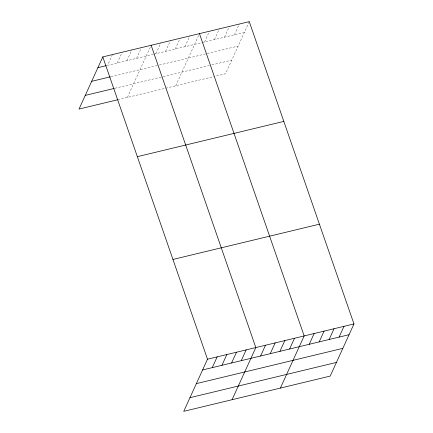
<?xml version="1.0" encoding="UTF-8"?>
<svg xmlns="http://www.w3.org/2000/svg" width="433" height="433" viewBox="0 0 433 433"><rect width="100%" height="100%" fill="white"/><g stroke="black" fill="none" stroke-linecap="round" stroke-linejoin="round"><path stroke-width="0.32" stroke-dasharray="2.17 1.62" d="M112.466 54.585L107.563 65.34L153.32 54.325M117.229 63.012L122.133 52.258M126.896 60.685L131.8 49.93M136.563 58.363L141.467 47.603M127.367 97.425L151.133 45.276M155.896 53.708L160.8 42.948M165.563 51.381L170.467 40.621M175.23 49.053L180.133 38.293M184.896 46.726L189.8 35.966M175.701 85.788L199.467 33.639M204.522 42.001L209.426 31.241M214.487 39.603L219.385 28.843M224.446 37.206L229.349 26.445M234.405 34.808L239.308 24.048M249.267 21.65L225.501 73.799L215.542 76.197M153.964 54.174L201.41 42.748M202.032 42.596L244.364 32.41M111.005 76.673L158.695 65.194M159.339 65.037L238.139 46.066M114.902 88.262L162.591 76.782M163.236 76.63L209.318 65.535M211.807 64.934L231.725 60.138M117.7 99.752L214.297 76.495"/><path stroke-width="0.65" d="M102.8 56.912L207.499 359.201L183.733 411.35L330.2 376.088L353.967 323.938L249.267 21.65L102.8 56.912L79.033 109.062L117.7 99.752M212.262 367.633L217.166 356.873M221.929 365.306L226.832 354.546M231.595 362.978L236.499 352.218M241.262 360.651L246.166 349.891M232.066 399.713L255.833 347.564L151.133 45.276M260.596 355.996L265.499 345.236M270.262 353.669L275.166 342.909M279.929 351.342L284.833 340.582M289.596 349.014L294.5 338.254M280.4 388.076L304.166 335.927L199.467 33.639M309.222 344.289L314.125 333.529M319.186 341.891L324.084 331.131M329.145 339.494L334.049 328.734M339.104 337.096L344.008 326.336M97.896 67.667L106.274 65.654M91.672 81.328L110.361 76.83M85.258 95.401L114.258 88.419M137.348 156.665L283.815 121.408M172.946 259.448L319.413 224.186M207.499 359.201L353.967 323.938M202.595 369.961L349.063 334.698M196.371 383.616L342.839 348.359M189.957 397.689L336.425 362.432"/></g></svg>
